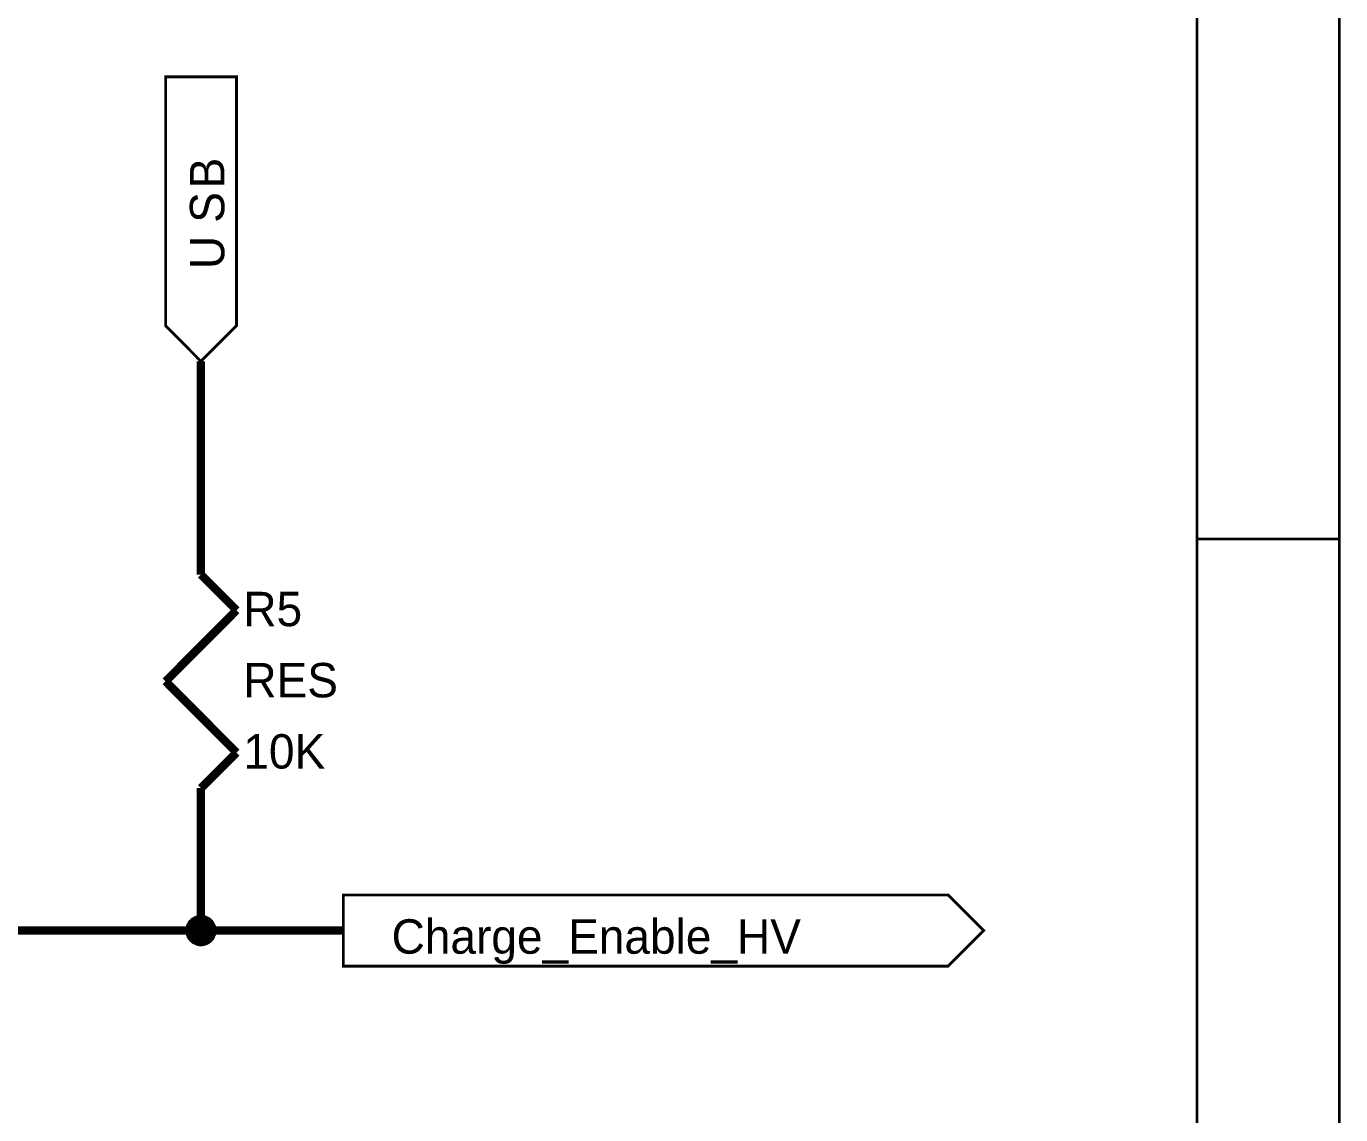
# Model space of a CAD drawing. Header units: millimetres. Extents: x 0 to 9.5, y 0 to 7.5.
# Drawn here: x 7.654 to 9.502, y 2.941 to 4.471 of the extents above; entities that cross this region are included whole.
import ezdxf

# ---------------------------------------------------------------- set-up
doc = ezdxf.new("R2010")
doc.units = ezdxf.units.MM
doc.header["$MEASUREMENT"] = 0
doc.layers.add('Sheet', color=255, linetype='Continuous')

msp = doc.modelspace()

# ---------------------------------------------------------------- linework, layer by layer
at = {"layer": 'Sheet', "const_width": 0.0039}
for points in [[(0.0008, 7.5), (0.0008, 0), (9.4996, 0), (9.4996, 7.5), (0.0008, 7.5), (0.0008, 7.5)], [(0.0008, 7.5), (9.4996, 7.5), (9.4996, 0), (0.0008, 0), (0.0008, 7.5)], [(0.2009, 7.2999), (0.2009, 0.1997), (9.2995, 0.1997), (9.2995, 7.2999), (0.2009, 7.2999), (0.2009, 7.2999)], [(0.2009, 7.2999), (9.2995, 7.2999), (9.2995, 0.1997), (0.2009, 0.1997), (0.2009, 7.2999)], [(7.9496, 4.0498), (7.8996, 3.9997), (7.85, 4.0498), (7.85, 4.3996), (7.9496, 4.3996), (7.9496, 4.0498)], [(7.9496, 4.0498), (7.8996, 3.9997), (7.85, 4.0498), (7.85, 4.3996), (7.9496, 4.3996), (7.9496, 4.0498)], [(8.0997, 3.1496), (8.0997, 3.2497), (8.9497, 3.2497), (8.9997, 3.1996), (8.9497, 3.1496), (8.0997, 3.1496)], [(8.0997, 3.1496), (8.0997, 3.2497), (8.9497, 3.2497), (8.9997, 3.1996), (8.9497, 3.1496), (8.0997, 3.1496)]]:
    msp.add_lwpolyline(points, close=True, dxfattribs=at)
at = {"layer": 'Sheet'}
for points, const_width in [([(7.8996, 3.7996), (7.8996, 3.9997)], 0.0118), ([(7.8996, 3.7), (7.8996, 3.7996)], 0.0118), ([(9.4996, 3.75), (9.2995, 3.75)], 0.0039), ([(7.9496, 3.6499), (7.8996, 3.7)], 0.0118), ([(7.85, 3.5499), (7.9496, 3.6499)], 0.0118), ([(7.9496, 3.4498), (7.85, 3.5499)], 0.0118), ([(7.8996, 3.3998), (7.9496, 3.4498)], 0.0118), ([(7.8996, 3.3998), (7.8996, 3.2997)], 0.0118), ([(7.8996, 3.2997), (7.8996, 3.1996), (8.0997, 3.1996)], 0.0118), ([(7.8796, 3.1996), (7.8796, 3.2009), (7.8796, 3.2017), (7.88, 3.2026), (7.88, 3.2038), (7.8804, 3.2046), (7.8804, 3.2055), (7.8808, 3.2067), (7.8812, 3.2076), (7.8816, 3.2084), (7.8821, 3.2092), (7.8825, 3.2101), (7.8829, 3.2109), (7.8837, 3.2117), (7.8841, 3.2126), (7.885, 3.213), (7.8854, 3.2138), (7.8862, 3.2146), (7.8871, 3.2151), (7.8875, 3.2159), (7.8883, 3.2163), (7.8892, 3.2167), (7.89, 3.2171), (7.8908, 3.2176), (7.8921, 3.218), (7.8929, 3.2184), (7.8937, 3.2188), (7.8946, 3.2192), (7.8954, 3.2192), (7.8967, 3.2192), (7.8975, 3.2196), (7.8987, 3.2196), (7.8996, 3.2196)], 0.0039), ([(7.8796, 3.1996), (7.8796, 3.2009), (7.8796, 3.2017), (7.88, 3.2026), (7.88, 3.2038), (7.8804, 3.2046), (7.8804, 3.2055), (7.8808, 3.2067), (7.8812, 3.2076), (7.8816, 3.2084), (7.8821, 3.2092), (7.8825, 3.2101), (7.8829, 3.2109), (7.8837, 3.2117), (7.8841, 3.2126), (7.885, 3.213), (7.8854, 3.2138), (7.8862, 3.2146), (7.8871, 3.2151), (7.8875, 3.2159), (7.8883, 3.2163), (7.8892, 3.2167), (7.89, 3.2171), (7.8908, 3.2176), (7.8921, 3.218), (7.8929, 3.2184), (7.8937, 3.2188), (7.8946, 3.2192), (7.8954, 3.2192), (7.8967, 3.2192), (7.8975, 3.2196), (7.8987, 3.2196), (7.8996, 3.2196)], 0.0039), ([(7.8796, 3.1996), (7.8796, 3.2009), (7.8796, 3.2017), (7.88, 3.2026), (7.88, 3.2038), (7.8804, 3.2046), (7.8804, 3.2055), (7.8808, 3.2067), (7.8812, 3.2076), (7.8816, 3.2084), (7.8821, 3.2092), (7.8825, 3.2101), (7.8829, 3.2109), (7.8837, 3.2117), (7.8841, 3.2126), (7.885, 3.213), (7.8854, 3.2138), (7.8862, 3.2146), (7.8871, 3.2151), (7.8875, 3.2159), (7.8883, 3.2163), (7.8892, 3.2167), (7.89, 3.2171), (7.8908, 3.2176), (7.8921, 3.218), (7.8929, 3.2184), (7.8937, 3.2188), (7.8946, 3.2192), (7.8954, 3.2192), (7.8967, 3.2192), (7.8975, 3.2196), (7.8987, 3.2196), (7.8996, 3.2196)], 0.0039), ([(7.8796, 3.1996), (7.8796, 3.2009), (7.8796, 3.2017), (7.88, 3.2026), (7.88, 3.2038), (7.8804, 3.2046), (7.8804, 3.2055), (7.8808, 3.2067), (7.8812, 3.2076), (7.8816, 3.2084), (7.8821, 3.2092), (7.8825, 3.2101), (7.8829, 3.2109), (7.8837, 3.2117), (7.8841, 3.2126), (7.885, 3.213), (7.8854, 3.2138), (7.8862, 3.2146), (7.8871, 3.2151), (7.8875, 3.2159), (7.8883, 3.2163), (7.8892, 3.2167), (7.89, 3.2171), (7.8908, 3.2176), (7.8921, 3.218), (7.8929, 3.2184), (7.8937, 3.2188), (7.8946, 3.2192), (7.8954, 3.2192), (7.8967, 3.2192), (7.8975, 3.2196), (7.8987, 3.2196), (7.8996, 3.2196)], 0.0039), ([(7.8796, 3.1996), (7.8796, 3.2009), (7.8796, 3.2017), (7.88, 3.2026), (7.88, 3.2038), (7.8804, 3.2046), (7.8804, 3.2055), (7.8808, 3.2067), (7.8812, 3.2076), (7.8816, 3.2084), (7.8821, 3.2092), (7.8825, 3.2101), (7.8829, 3.2109), (7.8837, 3.2117), (7.8841, 3.2126), (7.885, 3.213), (7.8854, 3.2138), (7.8862, 3.2146), (7.8871, 3.2151), (7.8875, 3.2159), (7.8883, 3.2163), (7.8892, 3.2167), (7.89, 3.2171), (7.8908, 3.2176), (7.8921, 3.218), (7.8929, 3.2184), (7.8937, 3.2188), (7.8946, 3.2192), (7.8954, 3.2192), (7.8967, 3.2192), (7.8975, 3.2196), (7.8987, 3.2196), (7.8996, 3.2196)], 0.0039), ([(7.8796, 3.1996), (7.8796, 3.2009), (7.8796, 3.2017), (7.88, 3.2026), (7.88, 3.2038), (7.8804, 3.2046), (7.8804, 3.2055), (7.8808, 3.2067), (7.8812, 3.2076), (7.8816, 3.2084), (7.8821, 3.2092), (7.8825, 3.2101), (7.8829, 3.2109), (7.8837, 3.2117), (7.8841, 3.2126), (7.885, 3.213), (7.8854, 3.2138), (7.8862, 3.2146), (7.8871, 3.2151), (7.8875, 3.2159), (7.8883, 3.2163), (7.8892, 3.2167), (7.89, 3.2171), (7.8908, 3.2176), (7.8921, 3.218), (7.8929, 3.2184), (7.8937, 3.2188), (7.8946, 3.2192), (7.8954, 3.2192), (7.8967, 3.2192), (7.8975, 3.2196), (7.8987, 3.2196), (7.8996, 3.2196)], 0.0039), ([(7.8796, 3.1996), (7.8796, 3.2009), (7.8796, 3.2017), (7.88, 3.2026), (7.88, 3.2038), (7.8804, 3.2046), (7.8804, 3.2055), (7.8808, 3.2067), (7.8812, 3.2076), (7.8816, 3.2084), (7.8821, 3.2092), (7.8825, 3.2101), (7.8829, 3.2109), (7.8837, 3.2117), (7.8841, 3.2126), (7.885, 3.213), (7.8854, 3.2138), (7.8862, 3.2146), (7.8871, 3.2151), (7.8875, 3.2159), (7.8883, 3.2163), (7.8892, 3.2167), (7.89, 3.2171), (7.8908, 3.2176), (7.8921, 3.218), (7.8929, 3.2184), (7.8937, 3.2188), (7.8946, 3.2192), (7.8954, 3.2192), (7.8967, 3.2192), (7.8975, 3.2196), (7.8987, 3.2196), (7.8996, 3.2196)], 0.0039), ([(7.8796, 3.1996), (7.8796, 3.2009), (7.8796, 3.2017), (7.88, 3.2026), (7.88, 3.2038), (7.8804, 3.2046), (7.8804, 3.2055), (7.8808, 3.2067), (7.8812, 3.2076), (7.8816, 3.2084), (7.8821, 3.2092), (7.8825, 3.2101), (7.8829, 3.2109), (7.8837, 3.2117), (7.8841, 3.2126), (7.885, 3.213), (7.8854, 3.2138), (7.8862, 3.2146), (7.8871, 3.2151), (7.8875, 3.2159), (7.8883, 3.2163), (7.8892, 3.2167), (7.89, 3.2171), (7.8908, 3.2176), (7.8921, 3.218), (7.8929, 3.2184), (7.8937, 3.2188), (7.8946, 3.2192), (7.8954, 3.2192), (7.8967, 3.2192), (7.8975, 3.2196), (7.8987, 3.2196), (7.8996, 3.2196)], 0.0039), ([(7.8996, 3.2196), (7.8996, 3.2196)], 0.0039), ([(7.8996, 3.2196), (7.9008, 3.2196), (7.9017, 3.2196), (7.9025, 3.2192), (7.9037, 3.2192), (7.9046, 3.2192), (7.9054, 3.2188), (7.9067, 3.2184), (7.9075, 3.218), (7.9083, 3.2176), (7.9092, 3.2171), (7.91, 3.2167), (7.9108, 3.2163), (7.9117, 3.2159), (7.9125, 3.2151), (7.9129, 3.2146), (7.9137, 3.2138), (7.9146, 3.213), (7.915, 3.2126), (7.9158, 3.2117), (7.9162, 3.2109), (7.9167, 3.2101), (7.9171, 3.2092), (7.9175, 3.2084), (7.9179, 3.2076), (7.9183, 3.2067), (7.9188, 3.2055), (7.9192, 3.2046), (7.9192, 3.2038), (7.9192, 3.2026), (7.9196, 3.2017), (7.9196, 3.2009), (7.9196, 3.1996)], 0.0039), ([(7.8996, 3.2196), (7.8996, 3.2196)], 0.0039), ([(7.8996, 3.2196), (7.9008, 3.2196), (7.9017, 3.2196), (7.9025, 3.2192), (7.9037, 3.2192), (7.9046, 3.2192), (7.9054, 3.2188), (7.9067, 3.2184), (7.9075, 3.218), (7.9083, 3.2176), (7.9092, 3.2171), (7.91, 3.2167), (7.9108, 3.2163), (7.9117, 3.2159), (7.9125, 3.2151), (7.9129, 3.2146), (7.9137, 3.2138), (7.9146, 3.213), (7.915, 3.2126), (7.9158, 3.2117), (7.9162, 3.2109), (7.9167, 3.2101), (7.9171, 3.2092), (7.9175, 3.2084), (7.9179, 3.2076), (7.9183, 3.2067), (7.9188, 3.2055), (7.9192, 3.2046), (7.9192, 3.2038), (7.9192, 3.2026), (7.9196, 3.2017), (7.9196, 3.2009), (7.9196, 3.1996)], 0.0039), ([(7.8996, 3.2196), (7.8996, 3.2196)], 0.0039), ([(7.8996, 3.2196), (7.9008, 3.2196), (7.9017, 3.2196), (7.9025, 3.2192), (7.9037, 3.2192), (7.9046, 3.2192), (7.9054, 3.2188), (7.9067, 3.2184), (7.9075, 3.218), (7.9083, 3.2176), (7.9092, 3.2171), (7.91, 3.2167), (7.9108, 3.2163), (7.9117, 3.2159), (7.9125, 3.2151), (7.9129, 3.2146), (7.9137, 3.2138), (7.9146, 3.213), (7.915, 3.2126), (7.9158, 3.2117), (7.9162, 3.2109), (7.9167, 3.2101), (7.9171, 3.2092), (7.9175, 3.2084), (7.9179, 3.2076), (7.9183, 3.2067), (7.9188, 3.2055), (7.9192, 3.2046), (7.9192, 3.2038), (7.9192, 3.2026), (7.9196, 3.2017), (7.9196, 3.2009), (7.9196, 3.1996)], 0.0039), ([(7.8996, 3.2196), (7.8996, 3.2196)], 0.0039), ([(7.8996, 3.2196), (7.9008, 3.2196), (7.9017, 3.2196), (7.9025, 3.2192), (7.9037, 3.2192), (7.9046, 3.2192), (7.9054, 3.2188), (7.9067, 3.2184), (7.9075, 3.218), (7.9083, 3.2176), (7.9092, 3.2171), (7.91, 3.2167), (7.9108, 3.2163), (7.9117, 3.2159), (7.9125, 3.2151), (7.9129, 3.2146), (7.9137, 3.2138), (7.9146, 3.213), (7.915, 3.2126), (7.9158, 3.2117), (7.9162, 3.2109), (7.9167, 3.2101), (7.9171, 3.2092), (7.9175, 3.2084), (7.9179, 3.2076), (7.9183, 3.2067), (7.9188, 3.2055), (7.9192, 3.2046), (7.9192, 3.2038), (7.9192, 3.2026), (7.9196, 3.2017), (7.9196, 3.2009), (7.9196, 3.1996)], 0.0039), ([(7.8996, 3.2196), (7.8996, 3.2196)], 0.0039), ([(7.8996, 3.2196), (7.9008, 3.2196), (7.9017, 3.2196), (7.9025, 3.2192), (7.9037, 3.2192), (7.9046, 3.2192), (7.9054, 3.2188), (7.9067, 3.2184), (7.9075, 3.218), (7.9083, 3.2176), (7.9092, 3.2171), (7.91, 3.2167), (7.9108, 3.2163), (7.9117, 3.2159), (7.9125, 3.2151), (7.9129, 3.2146), (7.9137, 3.2138), (7.9146, 3.213), (7.915, 3.2126), (7.9158, 3.2117), (7.9162, 3.2109), (7.9167, 3.2101), (7.9171, 3.2092), (7.9175, 3.2084), (7.9179, 3.2076), (7.9183, 3.2067), (7.9188, 3.2055), (7.9192, 3.2046), (7.9192, 3.2038), (7.9192, 3.2026), (7.9196, 3.2017), (7.9196, 3.2009), (7.9196, 3.1996)], 0.0039), ([(7.8996, 3.2196), (7.8996, 3.2196)], 0.0039), ([(7.8996, 3.2196), (7.9008, 3.2196), (7.9017, 3.2196), (7.9025, 3.2192), (7.9037, 3.2192), (7.9046, 3.2192), (7.9054, 3.2188), (7.9067, 3.2184), (7.9075, 3.218), (7.9083, 3.2176), (7.9092, 3.2171), (7.91, 3.2167), (7.9108, 3.2163), (7.9117, 3.2159), (7.9125, 3.2151), (7.9129, 3.2146), (7.9137, 3.2138), (7.9146, 3.213), (7.915, 3.2126), (7.9158, 3.2117), (7.9162, 3.2109), (7.9167, 3.2101), (7.9171, 3.2092), (7.9175, 3.2084), (7.9179, 3.2076), (7.9183, 3.2067), (7.9188, 3.2055), (7.9192, 3.2046), (7.9192, 3.2038), (7.9192, 3.2026), (7.9196, 3.2017), (7.9196, 3.2009), (7.9196, 3.1996)], 0.0039), ([(7.8996, 3.2196), (7.8996, 3.2196)], 0.0039), ([(7.8996, 3.2196), (7.9008, 3.2196), (7.9017, 3.2196), (7.9025, 3.2192), (7.9037, 3.2192), (7.9046, 3.2192), (7.9054, 3.2188), (7.9067, 3.2184), (7.9075, 3.218), (7.9083, 3.2176), (7.9092, 3.2171), (7.91, 3.2167), (7.9108, 3.2163), (7.9117, 3.2159), (7.9125, 3.2151), (7.9129, 3.2146), (7.9137, 3.2138), (7.9146, 3.213), (7.915, 3.2126), (7.9158, 3.2117), (7.9162, 3.2109), (7.9167, 3.2101), (7.9171, 3.2092), (7.9175, 3.2084), (7.9179, 3.2076), (7.9183, 3.2067), (7.9188, 3.2055), (7.9192, 3.2046), (7.9192, 3.2038), (7.9192, 3.2026), (7.9196, 3.2017), (7.9196, 3.2009), (7.9196, 3.1996)], 0.0039), ([(7.8996, 3.2196), (7.8996, 3.2196)], 0.0039), ([(7.8996, 3.2196), (7.9008, 3.2196), (7.9017, 3.2196), (7.9025, 3.2192), (7.9037, 3.2192), (7.9046, 3.2192), (7.9054, 3.2188), (7.9067, 3.2184), (7.9075, 3.218), (7.9083, 3.2176), (7.9092, 3.2171), (7.91, 3.2167), (7.9108, 3.2163), (7.9117, 3.2159), (7.9125, 3.2151), (7.9129, 3.2146), (7.9137, 3.2138), (7.9146, 3.213), (7.915, 3.2126), (7.9158, 3.2117), (7.9162, 3.2109), (7.9167, 3.2101), (7.9171, 3.2092), (7.9175, 3.2084), (7.9179, 3.2076), (7.9183, 3.2067), (7.9188, 3.2055), (7.9192, 3.2046), (7.9192, 3.2038), (7.9192, 3.2026), (7.9196, 3.2017), (7.9196, 3.2009), (7.9196, 3.1996)], 0.0039), ([(7.5998, 3.1996), (7.8996, 3.1996)], 0.0118), ([(7.8996, 3.1796), (7.8987, 3.1796), (7.8975, 3.1796), (7.8967, 3.18), (7.8954, 3.18), (7.8946, 3.1805), (7.8937, 3.1805), (7.8929, 3.1809), (7.8921, 3.1813), (7.8908, 3.1817), (7.89, 3.1821), (7.8892, 3.1825), (7.8883, 3.183), (7.8875, 3.1838), (7.8871, 3.1842), (7.8862, 3.185), (7.8854, 3.1855), (7.885, 3.1863), (7.8841, 3.1871), (7.8837, 3.1875), (7.8829, 3.1884), (7.8825, 3.1892), (7.8821, 3.19), (7.8816, 3.1909), (7.8812, 3.1921), (7.8808, 3.193), (7.8804, 3.1938), (7.8804, 3.1946), (7.88, 3.1955), (7.88, 3.1967), (7.8796, 3.1975), (7.8796, 3.1988), (7.8796, 3.1996)], 0.0039), ([(7.8796, 3.1996), (7.8796, 3.1996)], 0.0039), ([(7.8996, 3.1796), (7.8987, 3.1796), (7.8975, 3.1796), (7.8967, 3.18), (7.8954, 3.18), (7.8946, 3.1805), (7.8937, 3.1805), (7.8929, 3.1809), (7.8921, 3.1813), (7.8908, 3.1817), (7.89, 3.1821), (7.8892, 3.1825), (7.8883, 3.183), (7.8875, 3.1838), (7.8871, 3.1842), (7.8862, 3.185), (7.8854, 3.1855), (7.885, 3.1863), (7.8841, 3.1871), (7.8837, 3.1875), (7.8829, 3.1884), (7.8825, 3.1892), (7.8821, 3.19), (7.8816, 3.1909), (7.8812, 3.1921), (7.8808, 3.193), (7.8804, 3.1938), (7.8804, 3.1946), (7.88, 3.1955), (7.88, 3.1967), (7.8796, 3.1975), (7.8796, 3.1988), (7.8796, 3.1996)], 0.0039), ([(7.8796, 3.1996), (7.8796, 3.1996)], 0.0039), ([(7.8996, 3.1796), (7.8987, 3.1796), (7.8975, 3.1796), (7.8967, 3.18), (7.8954, 3.18), (7.8946, 3.1805), (7.8937, 3.1805), (7.8929, 3.1809), (7.8921, 3.1813), (7.8908, 3.1817), (7.89, 3.1821), (7.8892, 3.1825), (7.8883, 3.183), (7.8875, 3.1838), (7.8871, 3.1842), (7.8862, 3.185), (7.8854, 3.1855), (7.885, 3.1863), (7.8841, 3.1871), (7.8837, 3.1875), (7.8829, 3.1884), (7.8825, 3.1892), (7.8821, 3.19), (7.8816, 3.1909), (7.8812, 3.1921), (7.8808, 3.193), (7.8804, 3.1938), (7.8804, 3.1946), (7.88, 3.1955), (7.88, 3.1967), (7.8796, 3.1975), (7.8796, 3.1988), (7.8796, 3.1996)], 0.0039), ([(7.8796, 3.1996), (7.8796, 3.1996)], 0.0039), ([(7.8996, 3.1796), (7.8987, 3.1796), (7.8975, 3.1796), (7.8967, 3.18), (7.8954, 3.18), (7.8946, 3.1805), (7.8937, 3.1805), (7.8929, 3.1809), (7.8921, 3.1813), (7.8908, 3.1817), (7.89, 3.1821), (7.8892, 3.1825), (7.8883, 3.183), (7.8875, 3.1838), (7.8871, 3.1842), (7.8862, 3.185), (7.8854, 3.1855), (7.885, 3.1863), (7.8841, 3.1871), (7.8837, 3.1875), (7.8829, 3.1884), (7.8825, 3.1892), (7.8821, 3.19), (7.8816, 3.1909), (7.8812, 3.1921), (7.8808, 3.193), (7.8804, 3.1938), (7.8804, 3.1946), (7.88, 3.1955), (7.88, 3.1967), (7.8796, 3.1975), (7.8796, 3.1988), (7.8796, 3.1996)], 0.0039), ([(7.8796, 3.1996), (7.8796, 3.1996)], 0.0039), ([(7.8996, 3.1796), (7.8987, 3.1796), (7.8975, 3.1796), (7.8967, 3.18), (7.8954, 3.18), (7.8946, 3.1805), (7.8937, 3.1805), (7.8929, 3.1809), (7.8921, 3.1813), (7.8908, 3.1817), (7.89, 3.1821), (7.8892, 3.1825), (7.8883, 3.183), (7.8875, 3.1838), (7.8871, 3.1842), (7.8862, 3.185), (7.8854, 3.1855), (7.885, 3.1863), (7.8841, 3.1871), (7.8837, 3.1875), (7.8829, 3.1884), (7.8825, 3.1892), (7.8821, 3.19), (7.8816, 3.1909), (7.8812, 3.1921), (7.8808, 3.193), (7.8804, 3.1938), (7.8804, 3.1946), (7.88, 3.1955), (7.88, 3.1967), (7.8796, 3.1975), (7.8796, 3.1988), (7.8796, 3.1996)], 0.0039), ([(7.8796, 3.1996), (7.8796, 3.1996)], 0.0039), ([(7.8996, 3.1796), (7.8987, 3.1796), (7.8975, 3.1796), (7.8967, 3.18), (7.8954, 3.18), (7.8946, 3.1805), (7.8937, 3.1805), (7.8929, 3.1809), (7.8921, 3.1813), (7.8908, 3.1817), (7.89, 3.1821), (7.8892, 3.1825), (7.8883, 3.183), (7.8875, 3.1838), (7.8871, 3.1842), (7.8862, 3.185), (7.8854, 3.1855), (7.885, 3.1863), (7.8841, 3.1871), (7.8837, 3.1875), (7.8829, 3.1884), (7.8825, 3.1892), (7.8821, 3.19), (7.8816, 3.1909), (7.8812, 3.1921), (7.8808, 3.193), (7.8804, 3.1938), (7.8804, 3.1946), (7.88, 3.1955), (7.88, 3.1967), (7.8796, 3.1975), (7.8796, 3.1988), (7.8796, 3.1996)], 0.0039), ([(7.8796, 3.1996), (7.8796, 3.1996)], 0.0039), ([(7.8996, 3.1796), (7.8987, 3.1796), (7.8975, 3.1796), (7.8967, 3.18), (7.8954, 3.18), (7.8946, 3.1805), (7.8937, 3.1805), (7.8929, 3.1809), (7.8921, 3.1813), (7.8908, 3.1817), (7.89, 3.1821), (7.8892, 3.1825), (7.8883, 3.183), (7.8875, 3.1838), (7.8871, 3.1842), (7.8862, 3.185), (7.8854, 3.1855), (7.885, 3.1863), (7.8841, 3.1871), (7.8837, 3.1875), (7.8829, 3.1884), (7.8825, 3.1892), (7.8821, 3.19), (7.8816, 3.1909), (7.8812, 3.1921), (7.8808, 3.193), (7.8804, 3.1938), (7.8804, 3.1946), (7.88, 3.1955), (7.88, 3.1967), (7.8796, 3.1975), (7.8796, 3.1988), (7.8796, 3.1996)], 0.0039), ([(7.8796, 3.1996), (7.8796, 3.1996)], 0.0039), ([(7.8996, 3.1796), (7.8987, 3.1796), (7.8975, 3.1796), (7.8967, 3.18), (7.8954, 3.18), (7.8946, 3.1805), (7.8937, 3.1805), (7.8929, 3.1809), (7.8921, 3.1813), (7.8908, 3.1817), (7.89, 3.1821), (7.8892, 3.1825), (7.8883, 3.183), (7.8875, 3.1838), (7.8871, 3.1842), (7.8862, 3.185), (7.8854, 3.1855), (7.885, 3.1863), (7.8841, 3.1871), (7.8837, 3.1875), (7.8829, 3.1884), (7.8825, 3.1892), (7.8821, 3.19), (7.8816, 3.1909), (7.8812, 3.1921), (7.8808, 3.193), (7.8804, 3.1938), (7.8804, 3.1946), (7.88, 3.1955), (7.88, 3.1967), (7.8796, 3.1975), (7.8796, 3.1988), (7.8796, 3.1996)], 0.0039), ([(7.8796, 3.1996), (7.8796, 3.1996)], 0.0039), ([(7.9196, 3.1996), (7.9196, 3.1988), (7.9196, 3.1975), (7.9192, 3.1967), (7.9192, 3.1955), (7.9192, 3.1946), (7.9188, 3.1938), (7.9183, 3.193), (7.9179, 3.1921), (7.9175, 3.1909), (7.9171, 3.19), (7.9167, 3.1892), (7.9162, 3.1884), (7.9158, 3.1875), (7.915, 3.1871), (7.9146, 3.1863), (7.9137, 3.1855), (7.9129, 3.185), (7.9125, 3.1842), (7.9117, 3.1838), (7.9108, 3.183), (7.91, 3.1825), (7.9092, 3.1821), (7.9083, 3.1817), (7.9075, 3.1813), (7.9067, 3.1809), (7.9054, 3.1805), (7.9046, 3.1805), (7.9037, 3.18), (7.9025, 3.18), (7.9017, 3.1796), (7.9008, 3.1796), (7.8996, 3.1796)], 0.0039), ([(7.9196, 3.1996), (7.9196, 3.1988), (7.9196, 3.1975), (7.9192, 3.1967), (7.9192, 3.1955), (7.9192, 3.1946), (7.9188, 3.1938), (7.9183, 3.193), (7.9179, 3.1921), (7.9175, 3.1909), (7.9171, 3.19), (7.9167, 3.1892), (7.9162, 3.1884), (7.9158, 3.1875), (7.915, 3.1871), (7.9146, 3.1863), (7.9137, 3.1855), (7.9129, 3.185), (7.9125, 3.1842), (7.9117, 3.1838), (7.9108, 3.183), (7.91, 3.1825), (7.9092, 3.1821), (7.9083, 3.1817), (7.9075, 3.1813), (7.9067, 3.1809), (7.9054, 3.1805), (7.9046, 3.1805), (7.9037, 3.18), (7.9025, 3.18), (7.9017, 3.1796), (7.9008, 3.1796), (7.8996, 3.1796)], 0.0039), ([(7.9196, 3.1996), (7.9196, 3.1988), (7.9196, 3.1975), (7.9192, 3.1967), (7.9192, 3.1955), (7.9192, 3.1946), (7.9188, 3.1938), (7.9183, 3.193), (7.9179, 3.1921), (7.9175, 3.1909), (7.9171, 3.19), (7.9167, 3.1892), (7.9162, 3.1884), (7.9158, 3.1875), (7.915, 3.1871), (7.9146, 3.1863), (7.9137, 3.1855), (7.9129, 3.185), (7.9125, 3.1842), (7.9117, 3.1838), (7.9108, 3.183), (7.91, 3.1825), (7.9092, 3.1821), (7.9083, 3.1817), (7.9075, 3.1813), (7.9067, 3.1809), (7.9054, 3.1805), (7.9046, 3.1805), (7.9037, 3.18), (7.9025, 3.18), (7.9017, 3.1796), (7.9008, 3.1796), (7.8996, 3.1796)], 0.0039), ([(7.9196, 3.1996), (7.9196, 3.1988), (7.9196, 3.1975), (7.9192, 3.1967), (7.9192, 3.1955), (7.9192, 3.1946), (7.9188, 3.1938), (7.9183, 3.193), (7.9179, 3.1921), (7.9175, 3.1909), (7.9171, 3.19), (7.9167, 3.1892), (7.9162, 3.1884), (7.9158, 3.1875), (7.915, 3.1871), (7.9146, 3.1863), (7.9137, 3.1855), (7.9129, 3.185), (7.9125, 3.1842), (7.9117, 3.1838), (7.9108, 3.183), (7.91, 3.1825), (7.9092, 3.1821), (7.9083, 3.1817), (7.9075, 3.1813), (7.9067, 3.1809), (7.9054, 3.1805), (7.9046, 3.1805), (7.9037, 3.18), (7.9025, 3.18), (7.9017, 3.1796), (7.9008, 3.1796), (7.8996, 3.1796)], 0.0039), ([(7.9196, 3.1996), (7.9196, 3.1988), (7.9196, 3.1975), (7.9192, 3.1967), (7.9192, 3.1955), (7.9192, 3.1946), (7.9188, 3.1938), (7.9183, 3.193), (7.9179, 3.1921), (7.9175, 3.1909), (7.9171, 3.19), (7.9167, 3.1892), (7.9162, 3.1884), (7.9158, 3.1875), (7.915, 3.1871), (7.9146, 3.1863), (7.9137, 3.1855), (7.9129, 3.185), (7.9125, 3.1842), (7.9117, 3.1838), (7.9108, 3.183), (7.91, 3.1825), (7.9092, 3.1821), (7.9083, 3.1817), (7.9075, 3.1813), (7.9067, 3.1809), (7.9054, 3.1805), (7.9046, 3.1805), (7.9037, 3.18), (7.9025, 3.18), (7.9017, 3.1796), (7.9008, 3.1796), (7.8996, 3.1796)], 0.0039), ([(7.9196, 3.1996), (7.9196, 3.1988), (7.9196, 3.1975), (7.9192, 3.1967), (7.9192, 3.1955), (7.9192, 3.1946), (7.9188, 3.1938), (7.9183, 3.193), (7.9179, 3.1921), (7.9175, 3.1909), (7.9171, 3.19), (7.9167, 3.1892), (7.9162, 3.1884), (7.9158, 3.1875), (7.915, 3.1871), (7.9146, 3.1863), (7.9137, 3.1855), (7.9129, 3.185), (7.9125, 3.1842), (7.9117, 3.1838), (7.9108, 3.183), (7.91, 3.1825), (7.9092, 3.1821), (7.9083, 3.1817), (7.9075, 3.1813), (7.9067, 3.1809), (7.9054, 3.1805), (7.9046, 3.1805), (7.9037, 3.18), (7.9025, 3.18), (7.9017, 3.1796), (7.9008, 3.1796), (7.8996, 3.1796)], 0.0039), ([(7.9196, 3.1996), (7.9196, 3.1988), (7.9196, 3.1975), (7.9192, 3.1967), (7.9192, 3.1955), (7.9192, 3.1946), (7.9188, 3.1938), (7.9183, 3.193), (7.9179, 3.1921), (7.9175, 3.1909), (7.9171, 3.19), (7.9167, 3.1892), (7.9162, 3.1884), (7.9158, 3.1875), (7.915, 3.1871), (7.9146, 3.1863), (7.9137, 3.1855), (7.9129, 3.185), (7.9125, 3.1842), (7.9117, 3.1838), (7.9108, 3.183), (7.91, 3.1825), (7.9092, 3.1821), (7.9083, 3.1817), (7.9075, 3.1813), (7.9067, 3.1809), (7.9054, 3.1805), (7.9046, 3.1805), (7.9037, 3.18), (7.9025, 3.18), (7.9017, 3.1796), (7.9008, 3.1796), (7.8996, 3.1796)], 0.0039), ([(7.9196, 3.1996), (7.9196, 3.1988), (7.9196, 3.1975), (7.9192, 3.1967), (7.9192, 3.1955), (7.9192, 3.1946), (7.9188, 3.1938), (7.9183, 3.193), (7.9179, 3.1921), (7.9175, 3.1909), (7.9171, 3.19), (7.9167, 3.1892), (7.9162, 3.1884), (7.9158, 3.1875), (7.915, 3.1871), (7.9146, 3.1863), (7.9137, 3.1855), (7.9129, 3.185), (7.9125, 3.1842), (7.9117, 3.1838), (7.9108, 3.183), (7.91, 3.1825), (7.9092, 3.1821), (7.9083, 3.1817), (7.9075, 3.1813), (7.9067, 3.1809), (7.9054, 3.1805), (7.9046, 3.1805), (7.9037, 3.18), (7.9025, 3.18), (7.9017, 3.1796), (7.9008, 3.1796), (7.8996, 3.1796)], 0.0039), ([(7.9196, 3.1996), (7.9196, 3.1996), (7.9196, 3.1996), (7.9196, 3.1996), (7.9196, 3.1996), (7.9196, 3.1996), (7.9196, 3.1996), (7.9196, 3.1996), (7.9196, 3.1996), (7.9196, 3.1996), (7.9196, 3.1996), (7.9196, 3.1996), (7.9196, 3.1996), (7.9196, 3.1996), (7.9196, 3.1996), (7.9196, 3.1996), (7.9196, 3.1996), (7.9196, 3.1996), (7.9196, 3.1996), (7.9196, 3.1996), (7.9196, 3.1996), (7.9196, 3.1996), (7.9196, 3.1996), (7.9196, 3.1996), (7.9196, 3.1996), (7.9196, 3.1996), (7.9196, 3.1996), (7.9196, 3.1996), (7.9196, 3.1996), (7.9196, 3.1996), (7.9196, 3.1996), (7.9196, 3.1996), (7.9196, 3.1996)], 0.0039), ([(7.9196, 3.1996), (7.9196, 3.1996)], 0.0039), ([(7.9196, 3.1996), (7.9196, 3.1996), (7.9196, 3.1996), (7.9196, 3.1996), (7.9196, 3.1996), (7.9196, 3.1996), (7.9196, 3.1996), (7.9196, 3.1996), (7.9196, 3.1996), (7.9196, 3.1996), (7.9196, 3.1996), (7.9196, 3.1996), (7.9196, 3.1996), (7.9196, 3.1996), (7.9196, 3.1996), (7.9196, 3.1996), (7.9196, 3.1996), (7.9196, 3.1996), (7.9196, 3.1996), (7.9196, 3.1996), (7.9196, 3.1996), (7.9196, 3.1996), (7.9196, 3.1996), (7.9196, 3.1996), (7.9196, 3.1996), (7.9196, 3.1996), (7.9196, 3.1996), (7.9196, 3.1996), (7.9196, 3.1996), (7.9196, 3.1996), (7.9196, 3.1996), (7.9196, 3.1996), (7.9196, 3.1996)], 0.0039), ([(7.9196, 3.1996), (7.9196, 3.1996)], 0.0039), ([(7.9196, 3.1996), (7.9196, 3.1996), (7.9196, 3.1996), (7.9196, 3.1996), (7.9196, 3.1996), (7.9196, 3.1996), (7.9196, 3.1996), (7.9196, 3.1996), (7.9196, 3.1996), (7.9196, 3.1996), (7.9196, 3.1996), (7.9196, 3.1996), (7.9196, 3.1996), (7.9196, 3.1996), (7.9196, 3.1996), (7.9196, 3.1996), (7.9196, 3.1996), (7.9196, 3.1996), (7.9196, 3.1996), (7.9196, 3.1996), (7.9196, 3.1996), (7.9196, 3.1996), (7.9196, 3.1996), (7.9196, 3.1996), (7.9196, 3.1996), (7.9196, 3.1996), (7.9196, 3.1996), (7.9196, 3.1996), (7.9196, 3.1996), (7.9196, 3.1996), (7.9196, 3.1996), (7.9196, 3.1996), (7.9196, 3.1996)], 0.0039), ([(7.9196, 3.1996), (7.9196, 3.1996)], 0.0039), ([(7.9196, 3.1996), (7.9196, 3.1996), (7.9196, 3.1996), (7.9196, 3.1996), (7.9196, 3.1996), (7.9196, 3.1996), (7.9196, 3.1996), (7.9196, 3.1996), (7.9196, 3.1996), (7.9196, 3.1996), (7.9196, 3.1996), (7.9196, 3.1996), (7.9196, 3.1996), (7.9196, 3.1996), (7.9196, 3.1996), (7.9196, 3.1996), (7.9196, 3.1996), (7.9196, 3.1996), (7.9196, 3.1996), (7.9196, 3.1996), (7.9196, 3.1996), (7.9196, 3.1996), (7.9196, 3.1996), (7.9196, 3.1996), (7.9196, 3.1996), (7.9196, 3.1996), (7.9196, 3.1996), (7.9196, 3.1996), (7.9196, 3.1996), (7.9196, 3.1996), (7.9196, 3.1996), (7.9196, 3.1996), (7.9196, 3.1996)], 0.0039), ([(7.9196, 3.1996), (7.9196, 3.1996)], 0.0039), ([(7.9196, 3.1996), (7.9196, 3.1996), (7.9196, 3.1996), (7.9196, 3.1996), (7.9196, 3.1996), (7.9196, 3.1996), (7.9196, 3.1996), (7.9196, 3.1996), (7.9196, 3.1996), (7.9196, 3.1996), (7.9196, 3.1996), (7.9196, 3.1996), (7.9196, 3.1996), (7.9196, 3.1996), (7.9196, 3.1996), (7.9196, 3.1996), (7.9196, 3.1996), (7.9196, 3.1996), (7.9196, 3.1996), (7.9196, 3.1996), (7.9196, 3.1996), (7.9196, 3.1996), (7.9196, 3.1996), (7.9196, 3.1996), (7.9196, 3.1996), (7.9196, 3.1996), (7.9196, 3.1996), (7.9196, 3.1996), (7.9196, 3.1996), (7.9196, 3.1996), (7.9196, 3.1996), (7.9196, 3.1996), (7.9196, 3.1996)], 0.0039), ([(7.9196, 3.1996), (7.9196, 3.1996)], 0.0039), ([(7.9196, 3.1996), (7.9196, 3.1996), (7.9196, 3.1996), (7.9196, 3.1996), (7.9196, 3.1996), (7.9196, 3.1996), (7.9196, 3.1996), (7.9196, 3.1996), (7.9196, 3.1996), (7.9196, 3.1996), (7.9196, 3.1996), (7.9196, 3.1996), (7.9196, 3.1996), (7.9196, 3.1996), (7.9196, 3.1996), (7.9196, 3.1996), (7.9196, 3.1996), (7.9196, 3.1996), (7.9196, 3.1996), (7.9196, 3.1996), (7.9196, 3.1996), (7.9196, 3.1996), (7.9196, 3.1996), (7.9196, 3.1996), (7.9196, 3.1996), (7.9196, 3.1996), (7.9196, 3.1996), (7.9196, 3.1996), (7.9196, 3.1996), (7.9196, 3.1996), (7.9196, 3.1996), (7.9196, 3.1996), (7.9196, 3.1996)], 0.0039), ([(7.9196, 3.1996), (7.9196, 3.1996)], 0.0039), ([(7.9196, 3.1996), (7.9196, 3.1996), (7.9196, 3.1996), (7.9196, 3.1996), (7.9196, 3.1996), (7.9196, 3.1996), (7.9196, 3.1996), (7.9196, 3.1996), (7.9196, 3.1996), (7.9196, 3.1996), (7.9196, 3.1996), (7.9196, 3.1996), (7.9196, 3.1996), (7.9196, 3.1996), (7.9196, 3.1996), (7.9196, 3.1996), (7.9196, 3.1996), (7.9196, 3.1996), (7.9196, 3.1996), (7.9196, 3.1996), (7.9196, 3.1996), (7.9196, 3.1996), (7.9196, 3.1996), (7.9196, 3.1996), (7.9196, 3.1996), (7.9196, 3.1996), (7.9196, 3.1996), (7.9196, 3.1996), (7.9196, 3.1996), (7.9196, 3.1996), (7.9196, 3.1996), (7.9196, 3.1996), (7.9196, 3.1996)], 0.0039), ([(7.9196, 3.1996), (7.9196, 3.1996)], 0.0039), ([(7.9196, 3.1996), (7.9196, 3.1996), (7.9196, 3.1996), (7.9196, 3.1996), (7.9196, 3.1996), (7.9196, 3.1996), (7.9196, 3.1996), (7.9196, 3.1996), (7.9196, 3.1996), (7.9196, 3.1996), (7.9196, 3.1996), (7.9196, 3.1996), (7.9196, 3.1996), (7.9196, 3.1996), (7.9196, 3.1996), (7.9196, 3.1996), (7.9196, 3.1996), (7.9196, 3.1996), (7.9196, 3.1996), (7.9196, 3.1996), (7.9196, 3.1996), (7.9196, 3.1996), (7.9196, 3.1996), (7.9196, 3.1996), (7.9196, 3.1996), (7.9196, 3.1996), (7.9196, 3.1996), (7.9196, 3.1996), (7.9196, 3.1996), (7.9196, 3.1996), (7.9196, 3.1996), (7.9196, 3.1996), (7.9196, 3.1996)], 0.0039), ([(7.9196, 3.1996), (7.9196, 3.1996)], 0.0039)]:
    msp.add_lwpolyline(points, dxfattribs=dict(at, const_width=const_width))
at = {"layer": 'Sheet', "const_width": 0.02}
msp.add_lwpolyline([(7.89, 3.2, 1), (7.91, 3.2, 1)], format="xyb", close=True, dxfattribs=at)

# ---------------------------------------------------------------- texts
at = {"layer": 'Sheet'}
for s, p in [('B', (7.9325, 4.2428)), ('S', (7.9325, 4.1945)), ('U', (7.9325, 4.1294))]:
    msp.add_text(s, height=0.0484, rotation=90, dxfattribs=at).set_placement(p)
for s, height, p in [('R5', 0.04837, (7.9592, 3.6274)), ('RES', 0.04837, (7.9592, 3.5274)), ('10K', 0.04837, (7.9592, 3.4273)), ('Charge_Enable_HV', 0.048366, (8.1676, 3.1671))]:
    msp.add_text(s, height=height, dxfattribs=at).set_placement(p)

doc.saveas('drawing.dxf')
